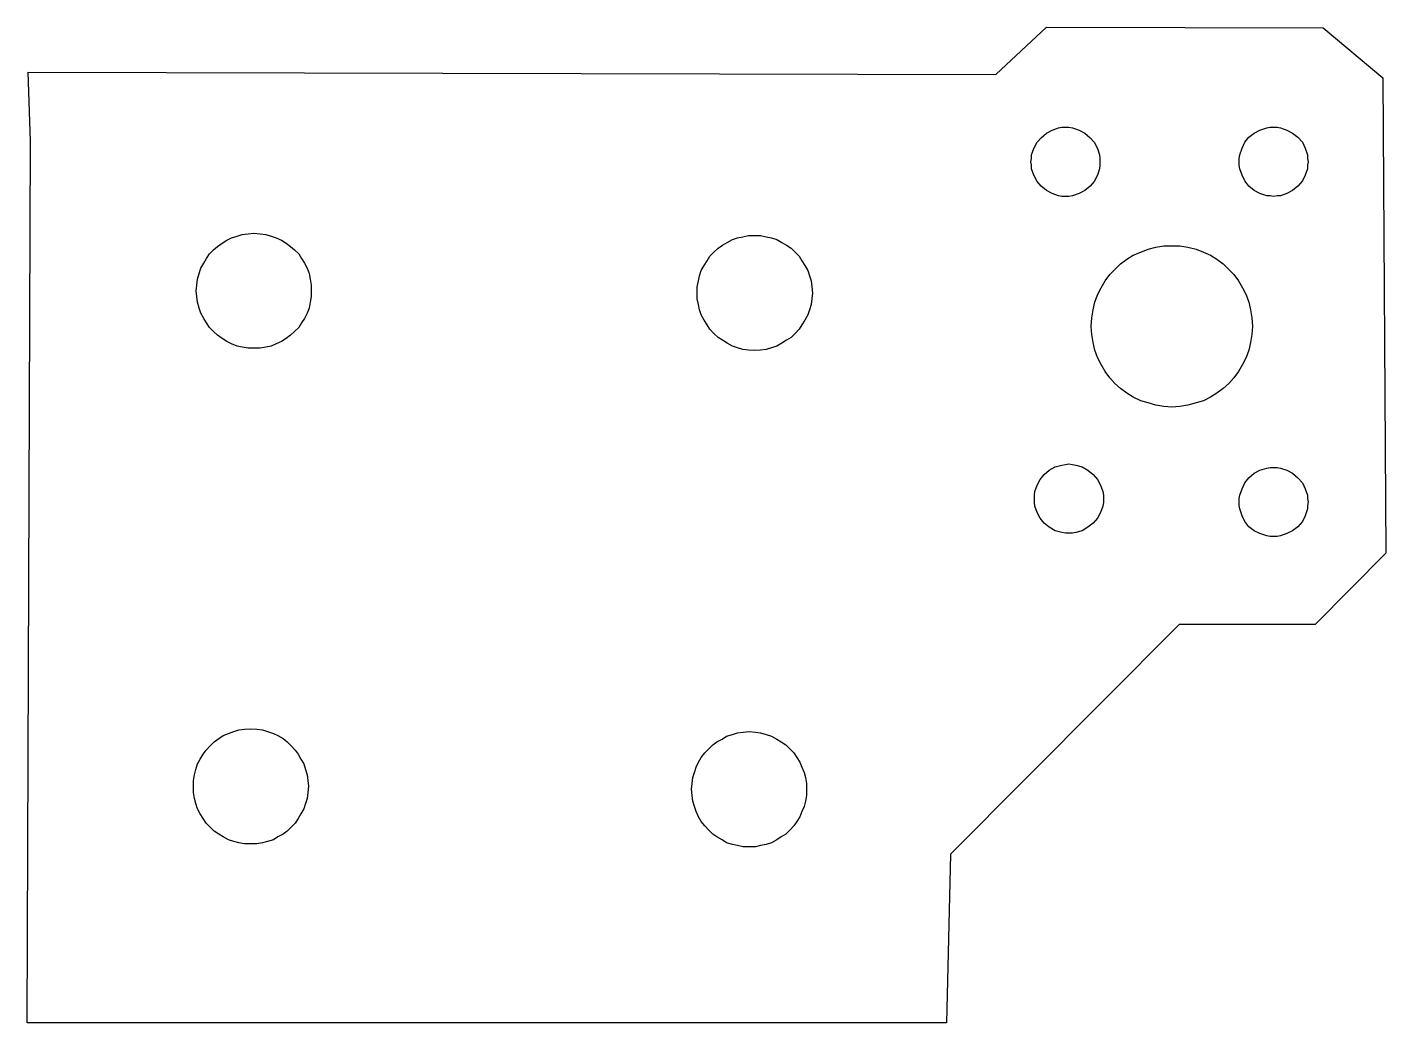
# Model space of a CAD drawing. Extents: x 0 to 59, y 0 to 43.2.
import ezdxf

# ---------------------------------------------------------------- set-up
doc = ezdxf.new("R2010")
doc.units = 0
doc.header["$MEASUREMENT"] = 0
doc.layers.add('LAY001', color=7, linetype='CONTINUOUS')

msp = doc.modelspace()

# ---------------------------------------------------------------- linework, layer by layer
at = {"layer": 'LAY001', "color": 7}
for points in [[(42.1, 41.2), (44.3, 43.25), (56.325, 43.225), (58.925, 41.05), (59.05, 20.4), (55.975, 17.3), (50.075, 17.3), (40.125, 7.325), (39.95, 0), (0, 0), (0.15, 38.3), (0.05, 41.3)], [(46.625, 37.4), (46.625, 37.25), (46.6, 37.1), (46.525, 36.825), (46.375, 36.55), (46.2, 36.35), (45.975, 36.15), (45.725, 36.025), (45.425, 35.925), (45.275, 35.9), (45.125, 35.9), (44.975, 35.9), (44.825, 35.925), (44.55, 36.025), (44.3, 36.15), (44.075, 36.35), (43.9, 36.55), (43.75, 36.825), (43.65, 37.1), (43.65, 37.25), (43.625, 37.4), (43.65, 37.55), (43.65, 37.7), (43.75, 37.975), (43.9, 38.25), (44.075, 38.45), (44.3, 38.65), (44.55, 38.775), (44.825, 38.875), (44.975, 38.9), (45.125, 38.9), (45.275, 38.9), (45.425, 38.875), (45.725, 38.775), (45.975, 38.65), (46.2, 38.45), (46.375, 38.25), (46.525, 37.975), (46.6, 37.7), (46.625, 37.55)], [(54.175, 35.9), (54.025, 35.925), (53.875, 35.925), (53.575, 36.025), (53.325, 36.15), (53.1, 36.35), (52.925, 36.575), (52.8, 36.825), (52.7, 37.1), (52.675, 37.25), (52.675, 37.4), (52.675, 37.55), (52.7, 37.7), (52.8, 38), (52.925, 38.25), (53.1, 38.475), (53.325, 38.65), (53.575, 38.775), (53.875, 38.875), (54.025, 38.9), (54.175, 38.9), (54.325, 38.9), (54.475, 38.875), (54.75, 38.775), (55, 38.65), (55.225, 38.475), (55.425, 38.25), (55.55, 38), (55.65, 37.7), (55.65, 37.55), (55.675, 37.4), (55.65, 37.25), (55.65, 37.1), (55.55, 36.825), (55.425, 36.575), (55.225, 36.35), (55, 36.15), (54.75, 36.025), (54.475, 35.925), (54.325, 35.925)], [(7.35, 31.8), (7.375, 32.05), (7.4, 32.3), (7.475, 32.55), (7.55, 32.775), (7.675, 33), (7.8, 33.2), (7.925, 33.4), (8.1, 33.575), (8.275, 33.725), (8.475, 33.875), (8.675, 34), (8.875, 34.1), (9.125, 34.175), (9.35, 34.25), (9.6, 34.275), (9.85, 34.3), (10.125, 34.275), (10.375, 34.25), (10.6, 34.175), (10.825, 34.1), (11.05, 34), (11.25, 33.875), (11.45, 33.725), (11.625, 33.575), (11.8, 33.4), (11.925, 33.2), (12.05, 33), (12.175, 32.775), (12.25, 32.55), (12.3, 32.3), (12.35, 32.05), (12.35, 31.8), (12.35, 31.55), (12.3, 31.3), (12.25, 31.05), (12.175, 30.825), (12.05, 30.6), (11.925, 30.4), (11.8, 30.2), (11.625, 30.025), (11.45, 29.875), (11.25, 29.725), (11.05, 29.6), (10.825, 29.5), (10.6, 29.4), (10.375, 29.35), (10.125, 29.3), (9.85, 29.3), (9.6, 29.3), (9.35, 29.35), (9.125, 29.4), (8.875, 29.5), (8.675, 29.6), (8.475, 29.725), (8.275, 29.875), (8.1, 30.025), (7.925, 30.2), (7.8, 30.4), (7.675, 30.6), (7.55, 30.825), (7.475, 31.05), (7.4, 31.3), (7.375, 31.55)], [(31.625, 29.2), (31.35, 29.225), (31.1, 29.25), (30.875, 29.325), (30.65, 29.4), (30.425, 29.525), (30.225, 29.65), (30.025, 29.775), (29.85, 29.95), (29.675, 30.125), (29.55, 30.325), (29.425, 30.525), (29.3, 30.75), (29.225, 30.975), (29.175, 31.2), (29.125, 31.45), (29.125, 31.7), (29.125, 31.975), (29.175, 32.225), (29.225, 32.45), (29.3, 32.675), (29.425, 32.9), (29.55, 33.1), (29.675, 33.3), (29.85, 33.475), (30.025, 33.65), (30.225, 33.775), (30.425, 33.9), (30.65, 34.025), (30.875, 34.1), (31.1, 34.15), (31.35, 34.2), (31.625, 34.2), (31.875, 34.2), (32.125, 34.15), (32.35, 34.1), (32.575, 34.025), (32.8, 33.9), (33, 33.775), (33.2, 33.65), (33.375, 33.475), (33.55, 33.3), (33.675, 33.1), (33.8, 32.9), (33.925, 32.675), (34, 32.45), (34.075, 32.225), (34.1, 31.975), (34.125, 31.7), (34.1, 31.45), (34.075, 31.2), (34, 30.975), (33.925, 30.75), (33.8, 30.525), (33.675, 30.325), (33.55, 30.125), (33.375, 29.95), (33.2, 29.775), (33, 29.65), (32.8, 29.525), (32.575, 29.4), (32.35, 29.325), (32.125, 29.25), (31.875, 29.225)], [(49.75, 26.75), (49.4, 26.775), (49.05, 26.825), (48.725, 26.925), (48.4, 27.025), (48.075, 27.175), (47.8, 27.35), (47.525, 27.55), (47.275, 27.775), (47.05, 28.025), (46.85, 28.3), (46.675, 28.6), (46.525, 28.9), (46.4, 29.225), (46.325, 29.55), (46.275, 29.9), (46.25, 30.25), (46.275, 30.625), (46.325, 30.975), (46.4, 31.3), (46.525, 31.625), (46.675, 31.925), (46.85, 32.225), (47.05, 32.5), (47.275, 32.725), (47.525, 32.975), (47.8, 33.175), (48.075, 33.35), (48.4, 33.475), (48.725, 33.6), (49.05, 33.7), (49.4, 33.75), (49.75, 33.75), (50.1, 33.75), (50.45, 33.7), (50.8, 33.6), (51.125, 33.475), (51.425, 33.35), (51.7, 33.175), (51.975, 32.975), (52.225, 32.725), (52.45, 32.5), (52.65, 32.225), (52.825, 31.925), (52.975, 31.625), (53.1, 31.3), (53.175, 30.975), (53.225, 30.625), (53.25, 30.25), (53.225, 29.9), (53.175, 29.55), (53.1, 29.225), (52.975, 28.9), (52.825, 28.6), (52.65, 28.3), (52.45, 28.025), (52.225, 27.775), (51.975, 27.55), (51.7, 27.35), (51.425, 27.175), (51.125, 27.025), (50.8, 26.925), (50.45, 26.825), (50.1, 26.775)], [(43.775, 22.775), (43.775, 22.925), (43.8, 23.075), (43.9, 23.35), (44.025, 23.6), (44.2, 23.825), (44.425, 24), (44.675, 24.15), (44.975, 24.225), (45.125, 24.25), (45.275, 24.275), (45.425, 24.25), (45.575, 24.225), (45.85, 24.15), (46.1, 24), (46.325, 23.825), (46.525, 23.6), (46.65, 23.35), (46.75, 23.075), (46.775, 22.925), (46.775, 22.775), (46.775, 22.6), (46.75, 22.45), (46.65, 22.175), (46.525, 21.925), (46.325, 21.7), (46.1, 21.525), (45.85, 21.375), (45.575, 21.3), (45.425, 21.275), (45.275, 21.275), (45.125, 21.275), (44.975, 21.3), (44.675, 21.375), (44.425, 21.525), (44.2, 21.7), (44.025, 21.925), (43.9, 22.175), (43.8, 22.45), (43.775, 22.6)], [(52.675, 22.625), (52.675, 22.775), (52.7, 22.925), (52.8, 23.2), (52.925, 23.45), (53.1, 23.675), (53.325, 23.875), (53.575, 24), (53.875, 24.1), (54.025, 24.125), (54.175, 24.125), (54.325, 24.125), (54.475, 24.1), (54.75, 24), (55, 23.875), (55.225, 23.675), (55.425, 23.45), (55.55, 23.2), (55.65, 22.925), (55.65, 22.775), (55.675, 22.625), (55.65, 22.475), (55.65, 22.325), (55.55, 22.025), (55.425, 21.775), (55.225, 21.55), (55, 21.375), (54.75, 21.25), (54.475, 21.15), (54.325, 21.125), (54.175, 21.125), (54.025, 21.125), (53.875, 21.15), (53.575, 21.25), (53.325, 21.375), (53.1, 21.55), (52.925, 21.775), (52.8, 22.025), (52.7, 22.325), (52.675, 22.475)], [(9.725, 12.775), (9.975, 12.75), (10.225, 12.725), (10.45, 12.65), (10.7, 12.575), (10.9, 12.475), (11.125, 12.35), (11.3, 12.2), (11.475, 12.025), (11.65, 11.85), (11.775, 11.675), (11.9, 11.45), (12.025, 11.25), (12.1, 11), (12.175, 10.775), (12.2, 10.525), (12.225, 10.275), (12.2, 10), (12.175, 9.75), (12.1, 9.525), (12.025, 9.3), (11.9, 9.075), (11.775, 8.875), (11.65, 8.675), (11.475, 8.5), (11.3, 8.325), (11.125, 8.2), (10.9, 8.075), (10.7, 7.95), (10.45, 7.875), (10.225, 7.825), (9.975, 7.775), (9.725, 7.775), (9.45, 7.775), (9.2, 7.825), (8.975, 7.875), (8.75, 7.95), (8.525, 8.075), (8.325, 8.2), (8.125, 8.325), (7.95, 8.5), (7.775, 8.675), (7.65, 8.875), (7.525, 9.075), (7.4, 9.3), (7.325, 9.525), (7.275, 9.75), (7.225, 10), (7.225, 10.275), (7.225, 10.525), (7.275, 10.775), (7.325, 11), (7.4, 11.25), (7.525, 11.45), (7.65, 11.675), (7.775, 11.85), (7.95, 12.025), (8.125, 12.2), (8.325, 12.35), (8.525, 12.475), (8.75, 12.575), (8.975, 12.65), (9.2, 12.725), (9.45, 12.75)], [(28.875, 10.15), (28.9, 10.4), (28.925, 10.65), (29, 10.875), (29.075, 11.1), (29.175, 11.325), (29.3, 11.525), (29.45, 11.725), (29.625, 11.9), (29.8, 12.075), (29.975, 12.2), (30.2, 12.325), (30.4, 12.45), (30.65, 12.525), (30.875, 12.6), (31.125, 12.625), (31.375, 12.65), (31.65, 12.625), (31.875, 12.6), (32.125, 12.525), (32.35, 12.45), (32.575, 12.325), (32.775, 12.2), (32.975, 12.075), (33.15, 11.9), (33.325, 11.725), (33.45, 11.525), (33.575, 11.325), (33.675, 11.1), (33.775, 10.875), (33.825, 10.65), (33.875, 10.4), (33.875, 10.15), (33.875, 9.875), (33.825, 9.625), (33.775, 9.4), (33.675, 9.175), (33.575, 8.95), (33.45, 8.75), (33.325, 8.55), (33.15, 8.375), (32.975, 8.2), (32.775, 8.075), (32.575, 7.95), (32.35, 7.825), (32.125, 7.75), (31.875, 7.7), (31.65, 7.65), (31.375, 7.65), (31.125, 7.65), (30.875, 7.7), (30.65, 7.75), (30.4, 7.825), (30.2, 7.95), (29.975, 8.075), (29.8, 8.2), (29.625, 8.375), (29.45, 8.55), (29.3, 8.75), (29.175, 8.95), (29.075, 9.175), (29, 9.4), (28.925, 9.625), (28.9, 9.875)]]:
    msp.add_lwpolyline(points, close=True, dxfattribs=at)

doc.saveas('drawing.dxf')
